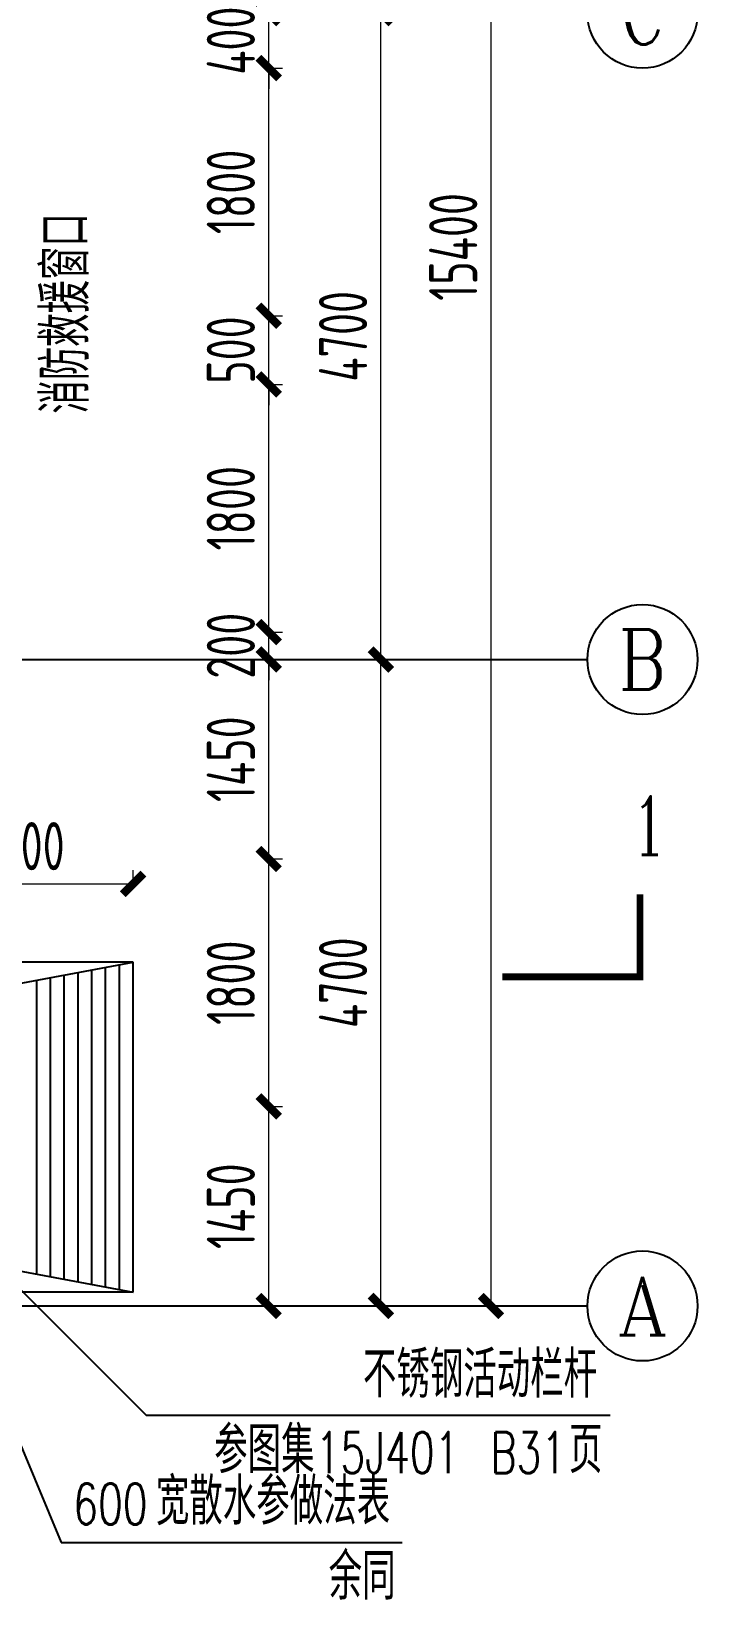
# Model space of a CAD drawing. Header units: millimetres. Extents: x 1742399 to 4898386, y 2481636 to 5226310.
# Drawn here: x 2097234 to 2102073, y 2592769 to 2604171 of the extents above; entities that cross this region are included whole.
import ezdxf
from ezdxf.enums import TextEntityAlignment as Align

# ---------------------------------------------------------------- set-up
doc = ezdxf.new("R2010")
doc.units = ezdxf.units.MM
doc.header["$LTSCALE"] = 1000
doc.linetypes.add('DOTE', pattern=[2.42, 2, -0.2, 0.02, -0.2])
for name, color, linetype in [('AXIS', 3, 'Continuous'), ('AXIS_TEXT', 7, 'Continuous'), ('DIM_ELEV', 3, 'Continuous'), ('DIM_LEAD', 3, 'Continuous'), ('DOTE', 1, 'DOTE'), ('PUB_DIM', 3, 'Continuous'), ('STAIR', 2, 'Continuous')]:
    doc.layers.add(name, color=color, linetype=linetype)
doc.styles.add('_TCH_AXIS', font='COMPLEX', dxfattribs={"bigfont": 'GBCBIG'})
doc.styles.add('_TCH_DIM', font='SIMPLEX', dxfattribs={"bigfont": 'GBCBIG'})
doc.styles.add('_TCH_LABEL', font='COMPLEX', dxfattribs={"bigfont": 'GBCBIG'})
doc.styles.add('COMPLEX', font='COMPLEX')
doc.styles.add('TSSD_REIN_T3', font='tssdeng.shx', dxfattribs={"width": 0.7, "bigfont": 'hztxt.shx'})
doc.dimstyles.new('_TCH_ARCH&&100', dxfattribs={"dimtxt": 350, "dimasz": 150, "dimexe": 100, "dimexo": 200, "dimgap": 100, "dimtad": 1, "dimdec": 0, "dimzin": 0, "dimdsep": 46, "dimtxsty": 'TSSD_REIN_T3', "dimblk": 'ARCHTICK', "dimcen": 0.09, "dimclrt": 7, "dimazin": 2, "dimtfac": 1, "dimtdec": 0, "dimtix": 1, "dimtmove": 2, "dimatfit": 3, "dimfxl": 1, "dimfxlon": 1, "dimtolj": 1, "dimtzin": 0, "dimlwd": 18, "dimlwe": 18, "dimarcsym": 0})

# ---------------------------------------------------------------- blocks, each defined once
blk = doc.blocks.new('_AXISO')
blk.add_circle((0, 0), 0.5)
at = {"layer": 'AXIS_TEXT', "style": 'COMPLEX', "width": 1.041667}
blk.add_attdef('A', text='', height=0.56, dxfattribs=at).set_placement((-0.25, -0.28), (0.25, -0.28), align=Align.FIT)
blk = doc.blocks.new('_ArchTick')
at = {"color": 0, "linetype": 'ByBlock', "const_width": 0.4}
blk.add_lwpolyline([(-0.5, -0.5), (0.5, 0.5)], dxfattribs=at)
blk = doc.blocks.new('*D258')
at = {"layer": 'AXIS', "color": 0, "lineweight": 18, "transparency": 16777216}
for p, q in [((2100572, 2610304), (2100673, 2610304)), ((2100573, 2594904), (2100573, 2610304)), ((2100572, 2594904), (2100673, 2594904))]:
    blk.add_line(p, q, dxfattribs=at)
at = {"layer": 'Defpoints', "color": 0, "transparency": 16777216}
for p in [(2097273, 2610304), (2100573, 2610304), (2097273, 2594904)]:
    blk.add_point(p, dxfattribs=at)
at = {"layer": 'AXIS', "color": 0, "lineweight": 18, "transparency": 16777216, "xscale": 150, "yscale": 150, "zscale": 150}
for p, rotation in [((2100573, 2610304), 90), ((2100573, 2594904), 270)]:
    blk.add_blockref('_ArchTick', p, dxfattribs=dict(at, rotation=rotation))
at = {"layer": 'AXIS', "color": 7, "transparency": 16777216, "insert": (2100298, 2602604), "char_height": 350, "attachment_point": 5, "rotation": 90, "style": 'TSSD_REIN_T3'}
blk.add_mtext('\\A1;15400', dxfattribs=at)
blk = doc.blocks.new('*D260')
at = {"layer": 'AXIS', "color": 0, "lineweight": 18, "transparency": 16777216}
for p, q in [((2099772, 2604304), (2099873, 2604304)), ((2099773, 2599604), (2099773, 2604304)), ((2099772, 2599604), (2099873, 2599604))]:
    blk.add_line(p, q, dxfattribs=at)
at = {"layer": 'Defpoints', "color": 0, "transparency": 16777216}
for p in [(2097273, 2604304), (2099773, 2604304), (2097273, 2599604)]:
    blk.add_point(p, dxfattribs=at)
at = {"layer": 'AXIS', "color": 0, "lineweight": 18, "transparency": 16777216, "xscale": 150, "yscale": 150, "zscale": 150}
for p, rotation in [((2099773, 2604304), 90), ((2099773, 2599604), 270)]:
    blk.add_blockref('_ArchTick', p, dxfattribs=dict(at, rotation=rotation))
at = {"layer": 'AXIS', "color": 7, "transparency": 16777216, "insert": (2099498, 2601954), "char_height": 350, "attachment_point": 5, "rotation": 90, "style": 'TSSD_REIN_T3'}
blk.add_mtext('\\A1;4700', dxfattribs=at)
blk = doc.blocks.new('*D261')
at = {"layer": 'AXIS', "color": 0, "lineweight": 18, "transparency": 16777216}
for p, q in [((2099772, 2599604), (2099873, 2599604)), ((2099773, 2594904), (2099773, 2599604)), ((2099772, 2594904), (2099873, 2594904))]:
    blk.add_line(p, q, dxfattribs=at)
at = {"layer": 'Defpoints', "color": 0, "transparency": 16777216}
for p in [(2097273, 2599604), (2099773, 2599604), (2097273, 2594904)]:
    blk.add_point(p, dxfattribs=at)
at = {"layer": 'AXIS', "color": 0, "lineweight": 18, "transparency": 16777216, "xscale": 150, "yscale": 150, "zscale": 150}
for p, rotation in [((2099773, 2599604), 90), ((2099773, 2594904), 270)]:
    blk.add_blockref('_ArchTick', p, dxfattribs=dict(at, rotation=rotation))
at = {"layer": 'AXIS', "color": 7, "transparency": 16777216, "insert": (2099498, 2597254), "char_height": 350, "attachment_point": 5, "rotation": 90, "style": 'TSSD_REIN_T3'}
blk.add_mtext('\\A1;4700', dxfattribs=at)
blk = doc.blocks.new('*D277')
at = {"layer": 'Defpoints', "color": 0, "transparency": 16777216}
for p in [(2097273, 2604304), (2098958, 2604304), (2097273, 2603904)]:
    blk.add_point(p, dxfattribs=at)
at = {"layer": 'PUB_DIM', "color": 0, "lineweight": 18, "transparency": 16777216}
for p, q in [((2098958, 2604304), (2098958, 2604454)), ((2098957, 2604304), (2099058, 2604304)), ((2098958, 2603904), (2098958, 2604304)), ((2098957, 2603904), (2099058, 2603904)), ((2098958, 2603904), (2098958, 2603754))]:
    blk.add_line(p, q, dxfattribs=at)
at = {"layer": 'PUB_DIM', "color": 0, "lineweight": 18, "transparency": 16777216, "xscale": 150, "yscale": 150, "zscale": 150}
for p, rotation in [((2098958, 2604304), 270), ((2098958, 2603904), 90)]:
    blk.add_blockref('_ArchTick', p, dxfattribs=dict(at, rotation=rotation))
at = {"layer": 'PUB_DIM', "color": 7, "transparency": 16777216, "insert": (2098683, 2604104), "char_height": 350, "attachment_point": 5, "rotation": 90, "style": 'TSSD_REIN_T3'}
blk.add_mtext('\\A1;400', dxfattribs=at)
blk = doc.blocks.new('*D278')
at = {"layer": 'Defpoints', "color": 0, "transparency": 16777216}
for p in [(2097273, 2603904), (2098958, 2603904), (2097273, 2602104)]:
    blk.add_point(p, dxfattribs=at)
at = {"layer": 'PUB_DIM', "color": 0, "lineweight": 18, "transparency": 16777216}
for p, q in [((2098957, 2603904), (2099058, 2603904)), ((2098958, 2602104), (2098958, 2603904)), ((2098957, 2602104), (2099058, 2602104))]:
    blk.add_line(p, q, dxfattribs=at)
at = {"layer": 'PUB_DIM', "color": 0, "lineweight": 18, "transparency": 16777216, "xscale": 150, "yscale": 150, "zscale": 150}
for p, rotation in [((2098958, 2603904), 90), ((2098958, 2602104), 270)]:
    blk.add_blockref('_ArchTick', p, dxfattribs=dict(at, rotation=rotation))
at = {"layer": 'PUB_DIM', "color": 7, "transparency": 16777216, "insert": (2098683, 2603004), "char_height": 350, "attachment_point": 5, "rotation": 90, "style": 'TSSD_REIN_T3'}
blk.add_mtext('\\A1;1800', dxfattribs=at)
blk = doc.blocks.new('*D279')
at = {"layer": 'Defpoints', "color": 0, "transparency": 16777216}
for p in [(2097273, 2602104), (2098958, 2602104), (2097273, 2601604)]:
    blk.add_point(p, dxfattribs=at)
at = {"layer": 'PUB_DIM', "color": 0, "lineweight": 18, "transparency": 16777216}
for p, q in [((2098958, 2602104), (2098958, 2602254)), ((2098957, 2602104), (2099058, 2602104)), ((2098958, 2601604), (2098958, 2602104)), ((2098957, 2601604), (2099058, 2601604)), ((2098958, 2601604), (2098958, 2601454))]:
    blk.add_line(p, q, dxfattribs=at)
at = {"layer": 'PUB_DIM', "color": 0, "lineweight": 18, "transparency": 16777216, "xscale": 150, "yscale": 150, "zscale": 150}
for p, rotation in [((2098958, 2602104), 270), ((2098958, 2601604), 90)]:
    blk.add_blockref('_ArchTick', p, dxfattribs=dict(at, rotation=rotation))
at = {"layer": 'PUB_DIM', "color": 7, "transparency": 16777216, "insert": (2098683, 2601854), "char_height": 350, "attachment_point": 5, "rotation": 90, "style": 'TSSD_REIN_T3'}
blk.add_mtext('\\A1;500', dxfattribs=at)
blk = doc.blocks.new('*D280')
at = {"layer": 'Defpoints', "color": 0, "transparency": 16777216}
for p in [(2097273, 2601604), (2098958, 2601604), (2097273, 2599804)]:
    blk.add_point(p, dxfattribs=at)
at = {"layer": 'PUB_DIM', "color": 0, "lineweight": 18, "transparency": 16777216}
for p, q in [((2098957, 2601604), (2099058, 2601604)), ((2098958, 2599804), (2098958, 2601604)), ((2098957, 2599804), (2099058, 2599804))]:
    blk.add_line(p, q, dxfattribs=at)
at = {"layer": 'PUB_DIM', "color": 0, "lineweight": 18, "transparency": 16777216, "xscale": 150, "yscale": 150, "zscale": 150}
for p, rotation in [((2098958, 2601604), 90), ((2098958, 2599804), 270)]:
    blk.add_blockref('_ArchTick', p, dxfattribs=dict(at, rotation=rotation))
at = {"layer": 'PUB_DIM', "color": 7, "transparency": 16777216, "insert": (2098683, 2600704), "char_height": 350, "attachment_point": 5, "rotation": 90, "style": 'TSSD_REIN_T3'}
blk.add_mtext('\\A1;1800', dxfattribs=at)
blk = doc.blocks.new('*D281')
at = {"layer": 'Defpoints', "color": 0, "transparency": 16777216}
for p in [(2097273, 2599804), (2098958, 2599804), (2097273, 2599604)]:
    blk.add_point(p, dxfattribs=at)
at = {"layer": 'PUB_DIM', "color": 0, "lineweight": 18, "transparency": 16777216}
for p, q in [((2098958, 2599804), (2098958, 2599954)), ((2098957, 2599804), (2099058, 2599804)), ((2098958, 2599604), (2098958, 2599804)), ((2098957, 2599604), (2099058, 2599604)), ((2098958, 2599604), (2098958, 2599454))]:
    blk.add_line(p, q, dxfattribs=at)
at = {"layer": 'PUB_DIM', "color": 0, "lineweight": 18, "transparency": 16777216, "xscale": 150, "yscale": 150, "zscale": 150}
for p, rotation in [((2098958, 2599804), 270), ((2098958, 2599604), 90)]:
    blk.add_blockref('_ArchTick', p, dxfattribs=dict(at, rotation=rotation))
at = {"layer": 'PUB_DIM', "color": 7, "transparency": 16777216, "insert": (2098683, 2599704), "char_height": 350, "attachment_point": 5, "rotation": 90, "style": 'TSSD_REIN_T3'}
blk.add_mtext('\\A1;200', dxfattribs=at)
blk = doc.blocks.new('*D282')
at = {"layer": 'Defpoints', "color": 0, "transparency": 16777216}
for p in [(2097273, 2599604), (2098958, 2599604), (2097273, 2598154)]:
    blk.add_point(p, dxfattribs=at)
at = {"layer": 'PUB_DIM', "color": 0, "lineweight": 18, "transparency": 16777216}
for p, q in [((2098957, 2599604), (2099058, 2599604)), ((2098958, 2598154), (2098958, 2599604)), ((2098957, 2598154), (2099058, 2598154))]:
    blk.add_line(p, q, dxfattribs=at)
at = {"layer": 'PUB_DIM', "color": 0, "lineweight": 18, "transparency": 16777216, "xscale": 150, "yscale": 150, "zscale": 150}
for p, rotation in [((2098958, 2599604), 90), ((2098958, 2598154), 270)]:
    blk.add_blockref('_ArchTick', p, dxfattribs=dict(at, rotation=rotation))
at = {"layer": 'PUB_DIM', "color": 7, "transparency": 16777216, "insert": (2098683, 2598879), "char_height": 350, "attachment_point": 5, "rotation": 90, "style": 'TSSD_REIN_T3'}
blk.add_mtext('\\A1;1450', dxfattribs=at)
blk = doc.blocks.new('*D283')
at = {"layer": 'Defpoints', "color": 0, "transparency": 16777216}
for p in [(2097273, 2598154), (2098958, 2598154), (2097273, 2596354)]:
    blk.add_point(p, dxfattribs=at)
at = {"layer": 'PUB_DIM', "color": 0, "lineweight": 18, "transparency": 16777216}
for p, q in [((2098957, 2598154), (2099058, 2598154)), ((2098958, 2596354), (2098958, 2598154)), ((2098957, 2596354), (2099058, 2596354))]:
    blk.add_line(p, q, dxfattribs=at)
at = {"layer": 'PUB_DIM', "color": 0, "lineweight": 18, "transparency": 16777216, "xscale": 150, "yscale": 150, "zscale": 150}
for p, rotation in [((2098958, 2598154), 90), ((2098958, 2596354), 270)]:
    blk.add_blockref('_ArchTick', p, dxfattribs=dict(at, rotation=rotation))
at = {"layer": 'PUB_DIM', "color": 7, "transparency": 16777216, "insert": (2098683, 2597254), "char_height": 350, "attachment_point": 5, "rotation": 90, "style": 'TSSD_REIN_T3'}
blk.add_mtext('\\A1;1800', dxfattribs=at)
blk = doc.blocks.new('*D284')
at = {"layer": 'Defpoints', "color": 0, "transparency": 16777216}
for p in [(2097273, 2596354), (2098958, 2596354), (2097273, 2594904)]:
    blk.add_point(p, dxfattribs=at)
at = {"layer": 'PUB_DIM', "color": 0, "lineweight": 18, "transparency": 16777216}
for p, q in [((2098957, 2596354), (2099058, 2596354)), ((2098958, 2594904), (2098958, 2596354)), ((2098957, 2594904), (2099058, 2594904))]:
    blk.add_line(p, q, dxfattribs=at)
at = {"layer": 'PUB_DIM', "color": 0, "lineweight": 18, "transparency": 16777216, "xscale": 150, "yscale": 150, "zscale": 150}
for p, rotation in [((2098958, 2596354), 90), ((2098958, 2594904), 270)]:
    blk.add_blockref('_ArchTick', p, dxfattribs=dict(at, rotation=rotation))
at = {"layer": 'PUB_DIM', "color": 7, "transparency": 16777216, "insert": (2098683, 2595629), "char_height": 350, "attachment_point": 5, "rotation": 90, "style": 'TSSD_REIN_T3'}
blk.add_mtext('\\A1;1450', dxfattribs=at)
blk = doc.blocks.new('*D434')
at = {"layer": 'Defpoints', "color": 0, "transparency": 16777216}
for p in [(2097973, 2597972), (2096373, 2597404), (2097973, 2597404)]:
    blk.add_point(p, dxfattribs=at)
at = {"layer": 'PUB_DIM', "color": 0, "lineweight": 18, "transparency": 16777216}
for p, q in [((2096373, 2597971), (2096373, 2598072)), ((2097973, 2597971), (2097973, 2598072)), ((2096373, 2597972), (2097973, 2597972))]:
    blk.add_line(p, q, dxfattribs=at)
at = {"layer": 'PUB_DIM', "color": 0, "lineweight": 18, "transparency": 16777216, "xscale": 150, "yscale": 150, "zscale": 150, "rotation": 180}
blk.add_blockref('_ArchTick', (2096373, 2597972), dxfattribs=at)
at = {"layer": 'PUB_DIM', "color": 0, "lineweight": 18, "transparency": 16777216, "xscale": 150, "yscale": 150, "zscale": 150}
blk.add_blockref('_ArchTick', (2097973, 2597972), dxfattribs=at)
at = {"layer": 'PUB_DIM', "color": 7, "transparency": 16777216, "insert": (2097173, 2598247), "char_height": 350, "attachment_point": 5, "style": 'TSSD_REIN_T3'}
blk.add_mtext('\\A1;1600', dxfattribs=at)

msp = doc.modelspace()

# ---------------------------------------------------------------- linework, layer by layer
at = {"layer": 'AXIS'}
for p, q in [((2097273, 2599603.7), (2101273, 2599603.7)), ((2097273, 2594903.7), (2101273, 2594903.7))]:
    msp.add_line(p, q, dxfattribs=at)
at = {"layer": 'AXIS', "const_width": 50}
msp.add_lwpolyline([(2100654.9, 2597296.5), (2101654.9, 2597296.5), (2101654.9, 2597896.5)], dxfattribs=at)
at = {"layer": 'DIM_LEAD'}
for p, q in [((2094922.7, 2597253.7), (2098067.6, 2594110.3)), ((2096762.5, 2594837.9), (2097450.5, 2593183.4)), ((2098067.6, 2594110.3), (2101437.6, 2594110.3)), ((2097450.5, 2593183.4), (2099926.2, 2593183.4))]:
    msp.add_line(p, q, dxfattribs=at)
at = {"layer": 'DOTE'}
for p, q in [((2088873, 2599603.7), (2097673, 2599603.7)), ((2088473, 2594903.7), (2097273, 2594903.7))]:
    msp.add_line(p, q, dxfattribs=at)
at = {"layer": 'STAIR'}
for p, q in [((2097973, 2597403.7), (2096373, 2597403.7)), ((2096373, 2597103.7), (2097973, 2597403.7)), ((2097473, 2595097.4), (2097473, 2597309.9)), ((2097573, 2595078.7), (2097573, 2597328.7)), ((2097673, 2595059.9), (2097673, 2597347.4)), ((2097773, 2595041.2), (2097773, 2597366.2)), ((2097873, 2595022.4), (2097873, 2597384.9)), ((2097973, 2595003.7), (2097973, 2597403.7)), ((2097273, 2595134.9), (2097273, 2597272.4)), ((2097373, 2595116.2), (2097373, 2597291.2)), ((2096373, 2595303.7), (2097973, 2595003.7)), ((2097973, 2595003.7), (2096373, 2595003.7))]:
    msp.add_line(p, q, dxfattribs=at)

# ---------------------------------------------------------------- block references
at = {"layer": 'AXIS'}
ref = msp.add_blockref('_AXISO', (2101673, 2604303.7), dxfattribs=dict(at, xscale=800, yscale=800, zscale=800))
ref.add_attrib('A', 'C', dxfattribs={"layer": 'AXIS_TEXT', "height": 455.7, "style": '_TCH_AXIS'}).set_placement((2101510.2, 2604075.8), (2101835.7, 2604075.8), align=Align.FIT)
ref = msp.add_blockref('_AXISO', (2101673, 2599603.7), dxfattribs=dict(at, xscale=800, yscale=800, zscale=800))
ref.add_attrib('A', 'B', dxfattribs={"layer": 'AXIS_TEXT', "height": 435.3, "style": '_TCH_AXIS'}).set_placement((2101496.8, 2599386.1), (2101849.2, 2599386.1), align=Align.FIT)
ref = msp.add_blockref('_AXISO', (2101673, 2594903.7), dxfattribs=dict(at, xscale=800, yscale=800, zscale=800))
ref.add_attrib('A', 'A', dxfattribs={"layer": 'AXIS_TEXT', "height": 425.2, "style": '_TCH_AXIS'}).set_placement((2101490.8, 2594691.1), (2101855.2, 2594691.1), align=Align.FIT)

# ---------------------------------------------------------------- texts
at = {"layer": 'AXIS', "color": 7, "style": '_TCH_LABEL', "width": 0.705882}
msp.add_text('1', height=425, dxfattribs=at).set_placement((2101590.6, 2598184))
at = {"layer": 'DIM_ELEV', "color": 7, "style": '_TCH_DIM'}
msp.add_text('消防救援窗口', height=337.59, rotation=90, dxfattribs=at).set_placement((2097650.6, 2601391.6))
at = {"layer": 'DIM_LEAD', "color": 7, "style": '_TCH_DIM'}
for s, height, p in [('不锈钢活动栏杆', 337.59, (2099642.2, 2594237.6)), ('参图集', 337.59, (2098561.7, 2593688.8)), ('页', 337.6, (2101139, 2593688.8)), ('宽散水参做法表', 337.59, (2098138.3, 2593314.5)), ('余同', 337.59, (2099393.1, 2592769.4))]:
    msp.add_text(s, height=height, dxfattribs=at).set_placement(p)
at = {"layer": 'DIM_LEAD', "color": 7, "style": '_TCH_DIM', "width": 0.705882}
for s, p in [('15J401', (2099299, 2593688.8)), ('B31', (2100569, 2593688.8)), ('600', (2097538.3, 2593314.5))]:
    msp.add_text(s, height=297.5, dxfattribs=at).set_placement(p)

# ---------------------------------------------------------------- dimensions: what is measured, and where the dimension line sits
at = {"layer": 'AXIS'}
for p1, p2, distance, picture, middle in [((2097273, 2594903.7), (2097273, 2610303.7), -3300, '*D258', (2100298, 2602603.7)), ((2097273, 2599603.7), (2097273, 2604303.7), -2500, '*D260', (2099498, 2601953.7)), ((2097273, 2594903.7), (2097273, 2599603.7), -2500, '*D261', (2099498, 2597253.7))]:
    dim = msp.add_aligned_dim(p1=p1, p2=p2, distance=distance, dimstyle='_TCH_ARCH&&100', dxfattribs=at)
    dim.commit()
    dim.dimension.update_dxf_attribs({"geometry": picture, "text_midpoint": middle})
at = {"layer": 'PUB_DIM'}
for p1, p2, distance, picture, middle in [((2097273, 2603903.7), (2097273, 2604303.7), -1685.1, '*D277', (2098683, 2604103.7)), ((2097273, 2602103.7), (2097273, 2603903.7), -1685.1, '*D278', (2098683, 2603003.7)), ((2097273, 2601603.7), (2097273, 2602103.7), -1685.1, '*D279', (2098683, 2601853.7)), ((2097273, 2599803.7), (2097273, 2601603.7), -1685.1, '*D280', (2098683, 2600703.7)), ((2097273, 2599603.7), (2097273, 2599803.7), -1685.1, '*D281', (2098683, 2599703.7)), ((2097273, 2598153.7), (2097273, 2599603.7), -1685.1, '*D282', (2098683, 2598878.7)), ((2096373, 2597403.7), (2097973, 2597403.7), 568.3, '*D434', (2097173, 2598247)), ((2097273, 2596353.7), (2097273, 2598153.7), -1685.1, '*D283', (2098683, 2597253.7)), ((2097273, 2594903.7), (2097273, 2596353.7), -1685.1, '*D284', (2098683, 2595628.7))]:
    dim = msp.add_aligned_dim(p1=p1, p2=p2, distance=distance, dimstyle='_TCH_ARCH&&100', dxfattribs=at)
    dim.commit()
    dim.dimension.update_dxf_attribs({"geometry": picture, "text_midpoint": middle})

doc.saveas('drawing.dxf')
